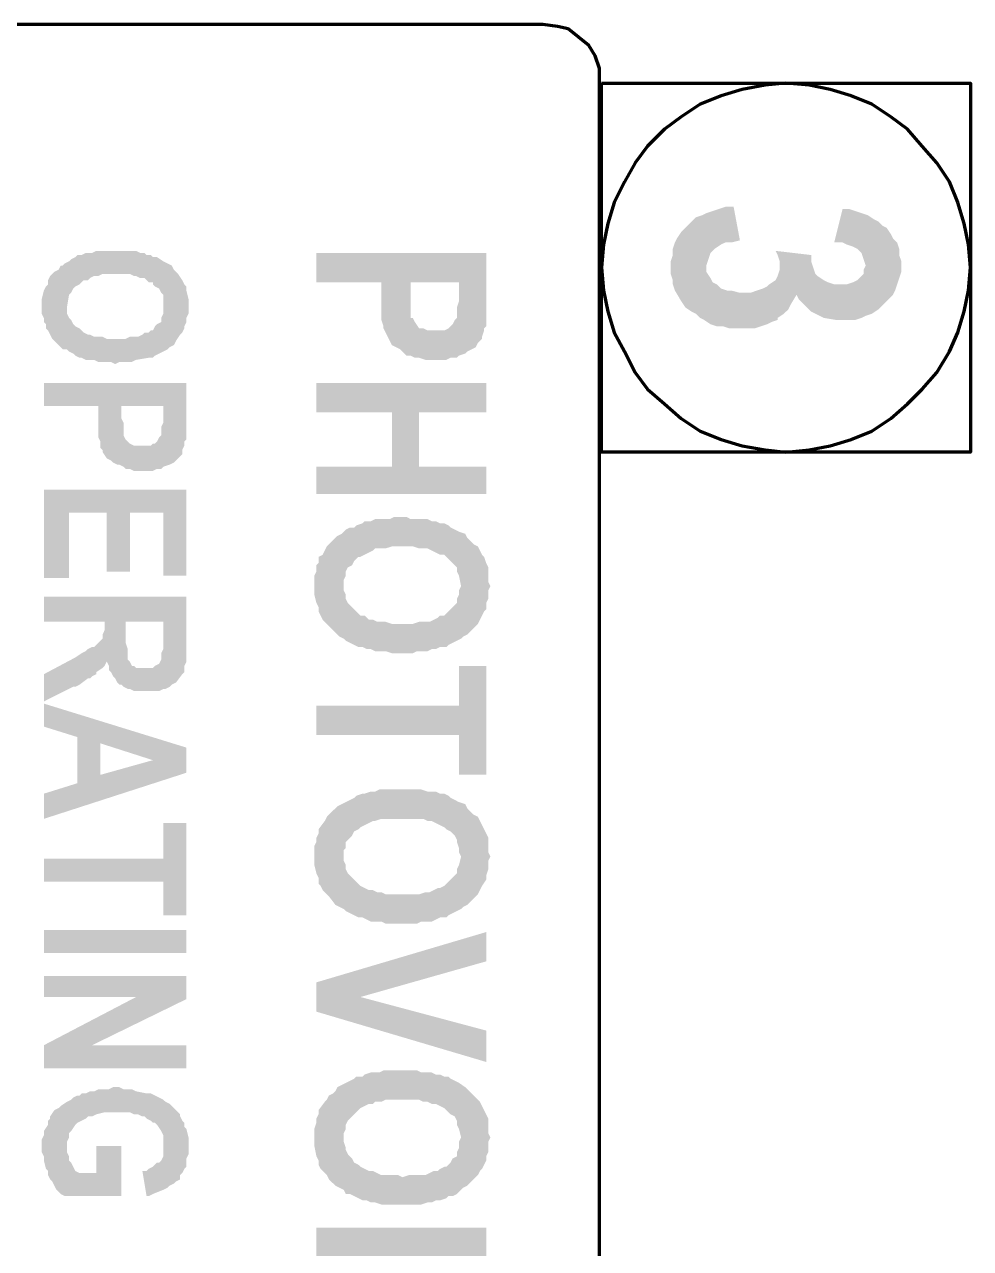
# Model space of a CAD drawing. Header units: inches. Extents: x -186 to 186, y -282 to 282.
# Drawn here: x -118.97 to -102.26, y -182.41 to -160.78 of the extents above; entities that cross this region are included whole.
import ezdxf

# ---------------------------------------------------------------- set-up
doc = ezdxf.new("R2010")
doc.units = ezdxf.units.IN
doc.header["$MEASUREMENT"] = 0
doc.layers.add('H', color=7, linetype='CONTINUOUS', lineweight=100)
doc.layers.add('P', color=250, linetype='CONTINUOUS', lineweight=100)

msp = doc.modelspace()

# ---------------------------------------------------------------- hatches: boundary and pattern name
at = {"layer": 'H', "linetype": 'Continuous'}
for points in [[(-106.333, -164.593), (-106.444, -164), (-106.481, -164), (-106.593, -164), (-106.704, -164.037), (-106.815, -164.074), (-106.926, -164.111), (-107, -164.148), (-107.111, -164.185), (-107.185, -164.259), (-107.296, -164.37), (-107.37, -164.444), (-107.444, -164.556), (-107.481, -164.63), (-107.519, -164.741), (-107.519, -164.852), (-107.556, -164.963), (-107.556, -165.185), (-107.519, -165.296), (-107.519, -165.37), (-107.481, -165.481), (-107.37, -165.667), (-107.296, -165.778), (-107.185, -165.852), (-107.111, -165.889), (-107.037, -165.963), (-106.963, -166), (-106.926, -165.037), (-106.889, -164.926), (-106.852, -164.815), (-106.778, -164.741), (-106.667, -164.667), (-106.593, -164.63), (-106.481, -164.63)], [(-103.481, -165.037), (-103.481, -164.963), (-103.519, -164.852), (-103.519, -164.741), (-103.556, -164.63), (-103.63, -164.556), (-103.667, -164.481), (-103.741, -164.37), (-103.815, -164.333), (-103.889, -164.259), (-103.963, -164.222), (-104.074, -164.148), (-104.185, -164.111), (-104.296, -164.074), (-104.407, -164.037), (-104.519, -164.037), (-104.667, -164.63), (-104.519, -164.63), (-104.444, -164.667), (-104.333, -164.704), (-104.259, -164.741), (-104.185, -164.815), (-104.148, -164.926), (-104.111, -165.037), (-104.111, -165.926), (-104, -165.889), (-103.889, -165.815), (-103.815, -165.741), (-103.778, -165.704), (-103.704, -165.63), (-103.63, -165.556), (-103.593, -165.481), (-103.556, -165.37), (-103.519, -165.259), (-103.481, -165.148)], [(-116.074, -165.778), (-116.074, -165.704), (-116.074, -165.63), (-116.111, -165.481), (-116.111, -165.407), (-116.148, -165.37), (-116.185, -165.296), (-116.259, -165.185), (-116.296, -165.148), (-116.333, -165.111), (-116.37, -165.037), (-116.444, -165), (-116.519, -164.963), (-116.63, -164.889), (-116.704, -164.889), (-116.741, -164.852), (-116.815, -164.852), (-116.852, -164.815), (-116.926, -164.815), (-117, -164.778), (-117.074, -164.778), (-117.148, -164.778), (-117.222, -164.778), (-117.296, -164.778), (-117.481, -164.778), (-117.556, -164.778), (-117.63, -164.778), (-117.704, -164.778), (-117.778, -164.815), (-117.815, -164.815), (-117.889, -164.815), (-117.963, -164.852), (-118.037, -164.852), (-118.074, -164.889), (-118.148, -164.926), (-118.185, -164.963), (-118.259, -165), (-118.296, -165.037), (-118.333, -165.037), (-118.37, -165.111), (-118.444, -165.148), (-118.481, -165.185), (-118.519, -165.222), (-118.556, -165.296), (-118.556, -165.37), (-118.593, -165.407), (-118.63, -165.481), (-118.667, -165.63), (-118.667, -165.889), (-118.63, -165.963), (-118.63, -166.037), (-118.593, -166.074), (-118.593, -166.148), (-118.556, -166.185), (-118.519, -166.259), (-118.481, -166.333), (-118.444, -166.37), (-118.407, -166.407), (-118.333, -166.481), (-118.296, -166.519), (-118.222, -166.519), (-118.222, -165.778), (-118.185, -165.556), (-118.148, -165.519), (-118.111, -165.444), (-118.074, -165.407), (-118, -165.37), (-117.963, -165.333), (-117.926, -165.296), (-117.852, -165.296), (-117.815, -165.259), (-117.741, -165.222), (-117.667, -165.222), (-117.593, -165.185), (-117.519, -165.185), (-117.444, -165.185), (-117.296, -165.185), (-117.185, -165.185), (-117.111, -165.185), (-117.037, -165.222), (-117, -165.222), (-116.926, -165.259), (-116.852, -165.259), (-116.815, -165.296), (-116.778, -165.333), (-116.704, -165.333), (-116.704, -165.37), (-116.667, -165.407), (-116.593, -165.444), (-116.556, -165.519), (-116.519, -165.556), (-116.519, -165.704), (-116.519, -165.778), (-116.444, -166.519), (-116.407, -166.481), (-116.333, -166.444), (-116.296, -166.37), (-116.222, -166.259), (-116.185, -166.222), (-116.148, -166.148), (-116.148, -166.111), (-116.111, -166.037), (-116.111, -165.963), (-116.074, -165.889), (-116.074, -165.815)], [(-110.815, -165.63), (-110.815, -164.815), (-113.815, -164.815), (-113.815, -165.333), (-112.667, -165.333), (-112.667, -165.815), (-112.667, -165.926), (-112.667, -166), (-112.63, -166.111), (-112.63, -166.148), (-112.593, -166.222), (-112.556, -166.296), (-112.519, -166.37), (-112.481, -166.444), (-112.407, -166.481), (-112.333, -166.519), (-112.259, -166.593), (-112.222, -166.63), (-112.148, -165.333), (-111.296, -165.333), (-111.296, -165.556), (-111.296, -166.63), (-111.185, -166.593), (-111.148, -166.556), (-111.074, -166.519), (-111, -166.481), (-110.963, -166.407), (-110.889, -166.333), (-110.889, -166.296), (-110.852, -166.185), (-110.852, -166.148), (-110.815, -166.111), (-110.815, -166.037), (-110.815, -165.963), (-110.815, -165.852), (-110.815, -165.741)], [(-104.111, -165.926), (-104.111, -165.037), (-104.148, -165.111), (-104.148, -165.185), (-104.259, -165.296), (-104.333, -165.333), (-104.444, -165.37), (-104.556, -165.37), (-104.667, -165.37), (-104.778, -165.333), (-104.852, -165.296), (-104.963, -165.222), (-105, -165.185), (-105.037, -165.074), (-105.074, -164.963), (-105.074, -164.852), (-105.704, -164.778), (-105.667, -164.852), (-105.63, -164.963), (-105.63, -165.074), (-105.556, -165.889), (-105.481, -165.815), (-105.444, -165.741), (-105.333, -165.556), (-105.296, -165.63), (-105.222, -165.704), (-105.148, -165.778), (-105.074, -165.852), (-105, -165.889), (-104.926, -165.926), (-104.852, -165.963), (-104.63, -166), (-104.407, -166), (-104.296, -166), (-104.185, -165.963)], [(-105.556, -165.889), (-105.63, -165.074), (-105.63, -165.111), (-105.667, -165.222), (-105.704, -165.296), (-105.815, -165.37), (-105.852, -165.407), (-105.926, -165.444), (-106.037, -165.481), (-106.148, -165.519), (-106.259, -165.519), (-106.333, -165.519), (-106.481, -165.481), (-106.556, -165.481), (-106.667, -165.444), (-106.741, -165.37), (-106.815, -165.333), (-106.852, -165.259), (-106.926, -165.148), (-106.926, -165.037), (-106.963, -166), (-106.852, -166.074), (-106.741, -166.111), (-106.63, -166.111), (-106.519, -166.148), (-106.407, -166.148), (-106.185, -166.148), (-106.074, -166.148), (-105.963, -166.111), (-105.852, -166.074), (-105.778, -166.037), (-105.667, -166), (-105.667, -165.963)], [(-111.296, -166.63), (-111.296, -165.556), (-111.296, -165.667), (-111.333, -165.778), (-111.333, -165.852), (-111.333, -165.926), (-111.333, -165.963), (-111.37, -166), (-111.407, -166.074), (-111.481, -166.148), (-111.556, -166.185), (-111.63, -166.185), (-111.741, -166.185), (-111.852, -166.185), (-111.926, -166.148), (-112, -166.148), (-112.074, -166.037), (-112.111, -165.963), (-112.148, -165.963), (-112.148, -165.889), (-112.148, -165.815), (-112.148, -165.333), (-112.222, -166.63), (-112.148, -166.63), (-112.074, -166.667), (-112, -166.667), (-111.889, -166.704), (-111.815, -166.704), (-111.593, -166.704), (-111.519, -166.704), (-111.444, -166.667), (-111.333, -166.667)], [(-116.444, -166.519), (-116.519, -165.778), (-116.519, -165.852), (-116.519, -165.889), (-116.556, -165.963), (-116.556, -166.037), (-116.63, -166.074), (-116.667, -166.111), (-116.704, -166.185), (-116.741, -166.185), (-116.778, -166.222), (-116.852, -166.222), (-116.889, -166.259), (-116.963, -166.296), (-117.037, -166.296), (-117.111, -166.296), (-117.185, -166.333), (-117.259, -166.333), (-117.333, -166.333), (-117.444, -166.333), (-117.519, -166.333), (-117.593, -166.296), (-117.667, -166.296), (-117.741, -166.296), (-117.815, -166.259), (-117.852, -166.259), (-117.926, -166.222), (-117.963, -166.185), (-118, -166.148), (-118.074, -166.111), (-118.111, -166.074), (-118.148, -166), (-118.185, -165.963), (-118.222, -165.889), (-118.222, -165.815), (-118.222, -165.778), (-118.222, -166.519), (-118.185, -166.556), (-118.111, -166.593), (-118.074, -166.63), (-118, -166.667), (-117.963, -166.667), (-117.889, -166.704), (-117.741, -166.704), (-117.667, -166.741), (-117.593, -166.741), (-117.444, -166.741), (-117.37, -166.778), (-117.296, -166.741), (-117.148, -166.741), (-117.074, -166.741), (-117, -166.704), (-116.778, -166.667), (-116.704, -166.667), (-116.667, -166.63), (-116.519, -166.556)], [(-116.111, -167.741), (-116.111, -167.111), (-118.63, -167.111), (-118.63, -167.519), (-117.667, -167.519), (-117.667, -168), (-117.667, -168.074), (-117.63, -168.148), (-117.63, -168.222), (-117.63, -168.259), (-117.593, -168.296), (-117.593, -168.333), (-117.519, -168.444), (-117.444, -168.481), (-117.407, -168.519), (-117.333, -168.556), (-117.296, -168.556), (-117.259, -167.519), (-116.519, -167.519), (-116.519, -167.704), (-116.519, -168.593), (-116.407, -168.556), (-116.333, -168.519), (-116.296, -168.481), (-116.222, -168.407), (-116.185, -168.37), (-116.185, -168.296), (-116.148, -168.222), (-116.148, -168.185), (-116.148, -168.148), (-116.111, -168.111), (-116.111, -167.852)], [(-110.815, -167.63), (-110.815, -167.111), (-113.815, -167.111), (-113.815, -167.63), (-112.481, -167.63), (-112.481, -168.593), (-112, -167.63)], [(-116.519, -168.593), (-116.519, -167.704), (-116.519, -167.815), (-116.556, -167.889), (-116.556, -167.963), (-116.556, -168), (-116.556, -168.037), (-116.593, -168.074), (-116.63, -168.148), (-116.667, -168.185), (-116.704, -168.185), (-116.741, -168.222), (-116.815, -168.222), (-116.963, -168.222), (-117.037, -168.222), (-117.111, -168.185), (-117.148, -168.148), (-117.185, -168.111), (-117.222, -168.037), (-117.222, -167.963), (-117.222, -167.889), (-117.222, -167.815), (-117.259, -167.741), (-117.259, -167.519), (-117.296, -168.556), (-117.222, -168.593), (-117.185, -168.63), (-117.111, -168.63), (-117.037, -168.667), (-116.704, -168.667), (-116.63, -168.63), (-116.556, -168.63)], [(-110.815, -169.074), (-110.815, -168.593), (-112, -168.593), (-112, -167.63), (-112.481, -168.593), (-113.815, -168.593), (-113.815, -169.074)], [(-116.111, -170.519), (-116.111, -169), (-118.63, -169), (-118.63, -170.556), (-118.185, -170.556), (-118.185, -169.407), (-117.519, -169.407), (-117.519, -170.444), (-117.111, -170.444), (-117.111, -169.407), (-116.519, -169.407), (-116.519, -170.519)], [(-110.741, -170.704), (-110.778, -170.63), (-110.778, -170.519), (-110.778, -170.444), (-110.778, -170.37), (-110.815, -170.296), (-110.852, -170.185), (-110.889, -170.148), (-110.926, -170.074), (-110.963, -170), (-111.037, -169.963), (-111.148, -169.852), (-111.185, -169.778), (-111.296, -169.741), (-111.37, -169.704), (-111.444, -169.667), (-111.481, -169.63), (-111.556, -169.593), (-111.63, -169.593), (-111.704, -169.556), (-111.778, -169.556), (-111.852, -169.519), (-111.963, -169.519), (-112.037, -169.519), (-112.148, -169.519), (-112.222, -169.481), (-112.444, -169.481), (-112.519, -169.519), (-112.63, -169.519), (-112.704, -169.519), (-112.778, -169.519), (-112.852, -169.556), (-112.963, -169.556), (-113, -169.593), (-113.111, -169.63), (-113.148, -169.667), (-113.222, -169.667), (-113.296, -169.704), (-113.37, -169.778), (-113.444, -169.815), (-113.481, -169.852), (-113.519, -169.889), (-113.593, -169.963), (-113.63, -170), (-113.667, -170.074), (-113.704, -170.148), (-113.778, -170.185), (-113.778, -170.296), (-113.815, -170.333), (-113.815, -170.444), (-113.852, -170.519), (-113.852, -170.593), (-113.852, -170.741), (-113.852, -170.852), (-113.815, -171), (-113.778, -171.074), (-113.778, -171.148), (-113.741, -171.222), (-113.704, -171.296), (-113.63, -171.37), (-113.593, -171.407), (-113.519, -171.481), (-113.481, -171.519), (-113.407, -171.593), (-113.333, -171.63), (-113.333, -170.704), (-113.333, -170.593), (-113.296, -170.519), (-113.296, -170.444), (-113.259, -170.37), (-113.185, -170.333), (-113.148, -170.259), (-113.074, -170.185), (-113.037, -170.185), (-112.963, -170.148), (-112.889, -170.111), (-112.815, -170.074), (-112.778, -170.037), (-112.667, -170.037), (-112.593, -170.037), (-112.481, -170), (-112.111, -170), (-112, -170.037), (-111.926, -170.037), (-111.852, -170.037), (-111.778, -170.074), (-111.704, -170.111), (-111.63, -170.148), (-111.556, -170.148), (-111.519, -170.185), (-111.444, -170.259), (-111.37, -170.333), (-111.333, -170.37), (-111.333, -170.444), (-111.296, -170.519), (-111.259, -170.704), (-111.222, -171.593), (-111.148, -171.556), (-111.074, -171.481), (-111.037, -171.444), (-110.963, -171.37), (-110.926, -171.296), (-110.889, -171.222), (-110.852, -171.148), (-110.815, -171.111), (-110.815, -171), (-110.778, -170.926), (-110.778, -170.852), (-110.778, -170.778)], [(-111.222, -171.593), (-111.259, -170.704), (-111.296, -170.778), (-111.296, -170.852), (-111.333, -170.926), (-111.333, -171), (-111.407, -171.074), (-111.444, -171.111), (-111.519, -171.185), (-111.556, -171.222), (-111.63, -171.222), (-111.667, -171.259), (-111.741, -171.296), (-111.815, -171.333), (-111.889, -171.333), (-112, -171.333), (-112.111, -171.37), (-112.185, -171.37), (-112.296, -171.37), (-112.37, -171.37), (-112.481, -171.37), (-112.593, -171.333), (-112.667, -171.333), (-112.741, -171.333), (-112.815, -171.296), (-112.889, -171.296), (-112.963, -171.222), (-113.037, -171.222), (-113.074, -171.185), (-113.148, -171.111), (-113.259, -171), (-113.296, -170.926), (-113.296, -170.852), (-113.333, -170.778), (-113.333, -170.704), (-113.333, -171.63), (-113.296, -171.667), (-113.222, -171.704), (-113.148, -171.741), (-113.074, -171.778), (-113, -171.778), (-112.926, -171.815), (-112.852, -171.815), (-112.778, -171.852), (-112.667, -171.852), (-112.593, -171.852), (-112.481, -171.889), (-112.111, -171.889), (-112.037, -171.852), (-111.963, -171.852), (-111.852, -171.852), (-111.778, -171.815), (-111.704, -171.815), (-111.63, -171.778), (-111.519, -171.778), (-111.481, -171.741), (-111.407, -171.704), (-111.333, -171.667), (-111.259, -171.63)], [(-116.111, -171.778), (-116.111, -170.889), (-118.63, -170.889), (-118.63, -171.333), (-117.556, -171.333), (-117.556, -171.407), (-117.556, -172.111), (-117.519, -172.037), (-117.481, -172.111), (-117.481, -172.185), (-117.444, -172.222), (-117.407, -172.296), (-117.37, -172.333), (-117.333, -172.407), (-117.296, -172.444), (-117.259, -172.444), (-117.222, -172.481), (-117.185, -171.333), (-116.519, -171.333), (-116.519, -172.519), (-116.481, -172.519), (-116.407, -172.481), (-116.37, -172.444), (-116.296, -172.407), (-116.185, -172.259), (-116.148, -172.222), (-116.148, -172.148), (-116.148, -172.111), (-116.111, -172.037), (-116.111, -171.852)], [(-117.556, -172.111), (-117.556, -171.407), (-117.556, -171.481), (-117.593, -171.556), (-117.593, -171.63), (-117.63, -171.667), (-117.704, -171.741), (-117.741, -171.778), (-117.778, -171.778), (-117.852, -171.815), (-117.889, -171.852), (-117.963, -171.889), (-118.074, -171.963), (-118.63, -172.259), (-118.63, -172.741), (-118.111, -172.481), (-118.074, -172.481), (-118, -172.444), (-117.852, -172.333), (-117.815, -172.333), (-117.778, -172.296), (-117.704, -172.259), (-117.704, -172.222), (-117.593, -172.148)], [(-116.519, -172.519), (-116.519, -171.63), (-116.519, -171.815), (-116.556, -171.889), (-116.556, -171.963), (-116.556, -172), (-116.593, -172.074), (-116.667, -172.111), (-116.704, -172.148), (-116.778, -172.148), (-116.852, -172.148), (-117, -172.148), (-117.037, -172.111), (-117.074, -172.111), (-117.111, -172.037), (-117.148, -172), (-117.148, -171.963), (-117.148, -171.926), (-117.148, -171.815), (-117.185, -171.704), (-117.185, -171.333), (-117.222, -172.481), (-117.148, -172.519), (-117.111, -172.519), (-117.037, -172.556), (-116.963, -172.556), (-116.667, -172.556), (-116.593, -172.556)], [(-110.815, -174.037), (-110.815, -172.111), (-111.296, -172.111), (-111.296, -172.815), (-113.815, -172.815), (-113.815, -173.333), (-111.296, -173.333), (-111.296, -174.037)], [(-116.111, -174), (-116.111, -173.556), (-118.63, -172.778), (-118.63, -173.185), (-118.037, -173.37), (-118.037, -174.185), (-117.63, -173.481), (-116.704, -173.778)], [(-116.111, -174), (-116.704, -173.778), (-117.63, -174.037), (-117.63, -173.481), (-118.037, -174.185), (-118.63, -174.37), (-118.63, -174.815)], [(-110.741, -175.481), (-110.778, -175.407), (-110.778, -175.296), (-110.778, -175.148), (-110.815, -175.074), (-110.852, -175), (-110.926, -174.852), (-110.963, -174.778), (-111.037, -174.741), (-111.148, -174.63), (-111.185, -174.556), (-111.296, -174.519), (-111.37, -174.481), (-111.444, -174.444), (-111.481, -174.407), (-111.556, -174.37), (-111.63, -174.37), (-111.704, -174.333), (-111.778, -174.333), (-111.852, -174.333), (-111.963, -174.296), (-112.037, -174.296), (-112.148, -174.296), (-112.222, -174.296), (-112.444, -174.296), (-112.519, -174.296), (-112.63, -174.296), (-112.704, -174.296), (-112.778, -174.333), (-112.852, -174.333), (-112.963, -174.37), (-113, -174.37), (-113.111, -174.407), (-113.148, -174.444), (-113.222, -174.481), (-113.296, -174.519), (-113.37, -174.556), (-113.444, -174.593), (-113.481, -174.63), (-113.519, -174.667), (-113.593, -174.741), (-113.63, -174.778), (-113.667, -174.852), (-113.778, -175), (-113.778, -175.074), (-113.815, -175.148), (-113.815, -175.222), (-113.852, -175.296), (-113.852, -175.37), (-113.852, -175.519), (-113.852, -175.63), (-113.815, -175.778), (-113.778, -175.852), (-113.778, -175.963), (-113.741, -176), (-113.704, -176.074), (-113.63, -176.148), (-113.593, -176.185), (-113.481, -176.333), (-113.407, -176.37), (-113.333, -176.407), (-113.333, -175.481), (-113.333, -175.37), (-113.296, -175.333), (-113.296, -175.222), (-113.259, -175.185), (-113.185, -175.111), (-113.148, -175.037), (-113.074, -175), (-113.037, -174.963), (-112.963, -174.926), (-112.889, -174.889), (-112.815, -174.852), (-112.778, -174.852), (-112.667, -174.815), (-112.593, -174.815), (-112.481, -174.815), (-112.111, -174.815), (-112, -174.815), (-111.926, -174.815), (-111.852, -174.852), (-111.778, -174.852), (-111.704, -174.889), (-111.63, -174.926), (-111.556, -174.963), (-111.519, -175), (-111.444, -175.037), (-111.37, -175.111), (-111.333, -175.185), (-111.333, -175.222), (-111.296, -175.333), (-111.296, -175.407), (-111.259, -175.481), (-111.222, -176.37), (-111.148, -176.333), (-111.074, -176.259), (-111.037, -176.222), (-110.963, -176.148), (-110.926, -176.074), (-110.889, -176), (-110.815, -175.889), (-110.815, -175.815), (-110.778, -175.704), (-110.778, -175.63), (-110.778, -175.556)], [(-116.111, -176.519), (-116.111, -174.889), (-116.519, -174.889), (-116.519, -175.519), (-118.63, -175.519), (-118.63, -175.926), (-116.519, -175.926), (-116.519, -176.519)], [(-111.222, -176.37), (-111.259, -175.481), (-111.296, -175.63), (-111.333, -175.704), (-111.333, -175.778), (-111.407, -175.852), (-111.444, -175.889), (-111.519, -175.963), (-111.556, -176), (-111.63, -176.037), (-111.667, -176.037), (-111.741, -176.074), (-111.815, -176.111), (-111.889, -176.111), (-112, -176.148), (-112.111, -176.148), (-112.185, -176.148), (-112.296, -176.148), (-112.37, -176.148), (-112.481, -176.148), (-112.593, -176.148), (-112.667, -176.111), (-112.741, -176.111), (-112.815, -176.074), (-112.889, -176.074), (-112.963, -176.037), (-113.037, -176), (-113.074, -175.963), (-113.148, -175.889), (-113.185, -175.852), (-113.259, -175.778), (-113.296, -175.704), (-113.296, -175.63), (-113.333, -175.556), (-113.333, -175.481), (-113.333, -176.407), (-113.296, -176.444), (-113.222, -176.481), (-113.148, -176.519), (-113.074, -176.556), (-113, -176.556), (-112.926, -176.593), (-112.852, -176.63), (-112.778, -176.63), (-112.667, -176.63), (-112.593, -176.667), (-112.481, -176.667), (-112.111, -176.667), (-112.037, -176.667), (-111.963, -176.63), (-111.852, -176.63), (-111.778, -176.63), (-111.704, -176.593), (-111.63, -176.556), (-111.519, -176.556), (-111.481, -176.519), (-111.407, -176.481), (-111.333, -176.444), (-111.259, -176.407)], [(-118.63, -177.185), (-116.111, -177.185), (-116.111, -176.778), (-118.63, -176.778)], [(-110.815, -177.333), (-110.815, -176.815), (-113.815, -177.704), (-113.037, -177.963)], [(-116.111, -178), (-116.111, -177.593), (-118.63, -177.593), (-118.63, -177.963), (-117, -177.963)], [(-110.815, -179.111), (-110.815, -178.556), (-113.037, -177.963), (-113.815, -177.704), (-113.815, -178.222)], [(-116.111, -178), (-117, -177.963), (-118.63, -178.815), (-117.778, -178.815)], [(-116.111, -179.222), (-116.111, -178.815), (-117.778, -178.815), (-118.63, -178.815), (-118.63, -179.222)], [(-110.741, -180.444), (-110.778, -180.37), (-110.778, -180.296), (-110.778, -180.185), (-110.778, -180.111), (-110.815, -180.037), (-110.852, -179.963), (-110.926, -179.815), (-110.963, -179.778), (-111.037, -179.704), (-111.148, -179.593), (-111.185, -179.556), (-111.296, -179.481), (-111.37, -179.444), (-111.444, -179.407), (-111.481, -179.37), (-111.556, -179.37), (-111.63, -179.333), (-111.704, -179.333), (-111.778, -179.296), (-111.852, -179.296), (-111.963, -179.296), (-112.037, -179.259), (-112.148, -179.259), (-112.222, -179.259), (-112.444, -179.259), (-112.519, -179.259), (-112.63, -179.259), (-112.704, -179.296), (-112.778, -179.296), (-112.852, -179.296), (-112.963, -179.333), (-113, -179.37), (-113.111, -179.37), (-113.148, -179.407), (-113.222, -179.444), (-113.296, -179.481), (-113.37, -179.519), (-113.444, -179.556), (-113.481, -179.63), (-113.519, -179.667), (-113.593, -179.704), (-113.63, -179.778), (-113.667, -179.815), (-113.778, -179.963), (-113.778, -180.037), (-113.815, -180.111), (-113.815, -180.185), (-113.852, -180.296), (-113.852, -180.37), (-113.852, -180.519), (-113.852, -180.593), (-113.815, -180.778), (-113.778, -180.852), (-113.778, -180.926), (-113.741, -181), (-113.704, -181.037), (-113.63, -181.111), (-113.593, -181.185), (-113.481, -181.296), (-113.407, -181.333), (-113.333, -181.37), (-113.333, -180.444), (-113.333, -180.37), (-113.296, -180.296), (-113.296, -180.222), (-113.259, -180.148), (-113.185, -180.074), (-113.148, -180.037), (-113.074, -179.963), (-113.037, -179.926), (-112.963, -179.889), (-112.889, -179.852), (-112.815, -179.852), (-112.778, -179.815), (-112.667, -179.815), (-112.593, -179.778), (-112.481, -179.778), (-112.111, -179.778), (-112, -179.778), (-111.926, -179.815), (-111.852, -179.815), (-111.778, -179.852), (-111.704, -179.852), (-111.63, -179.889), (-111.556, -179.926), (-111.519, -179.963), (-111.444, -180.037), (-111.37, -180.074), (-111.333, -180.148), (-111.333, -180.222), (-111.296, -180.296), (-111.259, -180.444), (-111.222, -181.333), (-111.148, -181.296), (-111.074, -181.222), (-111.037, -181.185), (-110.963, -181.111), (-110.926, -181.037), (-110.889, -181), (-110.815, -180.852), (-110.815, -180.778), (-110.778, -180.704), (-110.778, -180.63), (-110.778, -180.519)], [(-116.481, -179.815), (-116.519, -179.778), (-116.593, -179.741), (-116.667, -179.704), (-116.741, -179.667), (-116.815, -179.667), (-117, -179.63), (-117.074, -179.593), (-117.148, -179.593), (-117.222, -179.593), (-117.296, -179.556), (-117.407, -179.556), (-117.481, -179.593), (-117.63, -179.593), (-117.667, -179.593), (-117.741, -179.63), (-117.815, -179.63), (-117.889, -179.667), (-117.963, -179.667), (-118, -179.704), (-118.037, -179.704), (-118.111, -179.741), (-118.148, -179.778), (-118.222, -179.815), (-118.222, -180.593), (-118.222, -180.519), (-118.185, -180.444), (-118.185, -180.37), (-118.148, -180.333), (-118.074, -180.222), (-118.037, -180.185), (-117.963, -180.148), (-117.889, -180.111), (-117.852, -180.074), (-117.778, -180.074), (-117.704, -180.037), (-117.556, -180), (-117.481, -180), (-117.407, -180), (-117.259, -180), (-117.185, -180), (-117.111, -180), (-117.037, -180.037), (-116.963, -180.037), (-116.889, -180.074), (-116.852, -180.074), (-116.815, -180.111), (-116.741, -180.148), (-116.704, -180.185), (-116.667, -180.185), (-116.63, -180.222), (-116.556, -180.333), (-116.519, -180.407), (-116.519, -180.481), (-116.519, -180.519), (-116.519, -180.593)], [(-117.259, -181.481), (-117.259, -180.593), (-117.704, -180.593), (-117.704, -181.074), (-118, -181.074), (-118.074, -181.037), (-118.111, -180.963), (-118.148, -180.889), (-118.185, -180.852), (-118.185, -180.778), (-118.222, -180.704), (-118.222, -180.667), (-118.222, -179.815), (-118.333, -179.889), (-118.37, -179.926), (-118.444, -179.963), (-118.519, -180.074), (-118.519, -180.111), (-118.556, -180.148), (-118.556, -180.222), (-118.63, -180.333), (-118.63, -180.407), (-118.667, -180.481), (-118.667, -180.704), (-118.63, -180.778), (-118.63, -180.852), (-118.593, -181), (-118.556, -181.037), (-118.556, -181.111), (-118.519, -181.185), (-118.481, -181.222), (-118.444, -181.296), (-118.407, -181.37), (-118.37, -181.407), (-118.333, -181.444), (-118.259, -181.481)], [(-116.074, -180.593), (-116.074, -180.519), (-116.074, -180.444), (-116.111, -180.296), (-116.148, -180.259), (-116.148, -180.185), (-116.185, -180.148), (-116.222, -180.074), (-116.222, -180.037), (-116.259, -180), (-116.37, -179.889), (-116.407, -179.852), (-116.481, -179.815), (-116.519, -180.593), (-116.519, -180.63), (-116.519, -180.778), (-116.556, -180.852), (-116.593, -180.889), (-116.63, -180.889), (-116.667, -180.926), (-116.704, -180.963), (-116.778, -181), (-116.815, -181.037), (-116.889, -181.037), (-116.815, -181.481), (-116.778, -181.481), (-116.704, -181.444), (-116.519, -181.37), (-116.444, -181.333), (-116.407, -181.296), (-116.333, -181.259), (-116.296, -181.222), (-116.222, -181.185), (-116.222, -181.111), (-116.185, -181.074), (-116.148, -181), (-116.111, -180.963), (-116.111, -180.815), (-116.074, -180.741), (-116.074, -180.667)], [(-111.222, -181.333), (-111.259, -180.444), (-111.296, -180.519), (-111.296, -180.63), (-111.333, -180.704), (-111.333, -180.778), (-111.407, -180.815), (-111.444, -180.889), (-111.519, -180.963), (-111.556, -180.963), (-111.63, -181), (-111.667, -181.037), (-111.741, -181.037), (-111.815, -181.074), (-111.889, -181.111), (-112, -181.111), (-112.111, -181.111), (-112.185, -181.111), (-112.296, -181.148), (-112.37, -181.111), (-112.481, -181.111), (-112.593, -181.111), (-112.667, -181.111), (-112.741, -181.074), (-112.815, -181.037), (-112.889, -181.037), (-112.963, -181), (-113.037, -180.963), (-113.074, -180.926), (-113.148, -180.889), (-113.185, -180.815), (-113.259, -180.741), (-113.296, -180.667), (-113.296, -180.63), (-113.333, -180.519), (-113.333, -180.444), (-113.333, -181.37), (-113.296, -181.444), (-113.222, -181.444), (-113.148, -181.481), (-113.074, -181.519), (-113, -181.556), (-112.926, -181.556), (-112.852, -181.593), (-112.778, -181.593), (-112.667, -181.63), (-112.593, -181.63), (-112.481, -181.63), (-112.111, -181.63), (-112.037, -181.63), (-111.963, -181.63), (-111.852, -181.593), (-111.778, -181.593), (-111.704, -181.556), (-111.63, -181.556), (-111.519, -181.519), (-111.481, -181.481), (-111.407, -181.481), (-111.333, -181.444), (-111.259, -181.37)], [(-110.815, -182.556), (-110.815, -182.037), (-113.815, -182.037), (-113.815, -183.778), (-113.296, -183.778), (-113.296, -182.556)]]:
    msp.add_hatch(color=0, dxfattribs=at).paths.add_polyline_path(points)

# ---------------------------------------------------------------- linework, layer by layer
at = {"layer": 'P', "color": 0, "linetype": 'Continuous'}
for points in [[(-108.815, -223.778), (-108.815, -161.778), (-108.815, -161.556), (-108.889, -161.333), (-109, -161.148), (-109.185, -161), (-109.37, -160.852), (-109.556, -160.815), (-109.815, -160.778), (-131.815, -160.778), (-132, -160.815), (-132.222, -160.852), (-132.407, -161), (-132.556, -161.148), (-132.704, -161.333), (-132.778, -161.556), (-132.815, -161.778), (-132.815, -223.778)], [(-105.519, -168.333), (-105.111, -168.296), (-104.741, -168.222), (-104.37, -168.111), (-104, -167.963), (-103.667, -167.741), (-103.37, -167.481), (-103.111, -167.222), (-102.852, -166.926), (-102.63, -166.556), (-102.481, -166.222), (-102.37, -165.852), (-102.296, -165.481), (-102.259, -165.074), (-102.296, -164.667), (-102.37, -164.296), (-102.481, -163.926), (-102.63, -163.556), (-102.852, -163.222), (-103.111, -162.926), (-103.37, -162.63), (-103.667, -162.407), (-104, -162.185), (-104.37, -162.037), (-104.741, -161.926), (-105.111, -161.852), (-105.519, -161.815), (-105.889, -161.852), (-106.296, -161.926), (-106.667, -162.037), (-107.037, -162.185), (-107.37, -162.407), (-107.667, -162.63), (-107.963, -162.926), (-108.185, -163.222), (-108.37, -163.556), (-108.556, -163.926), (-108.667, -164.296), (-108.741, -164.667), (-108.778, -165.074), (-108.741, -165.481), (-108.667, -165.852), (-108.556, -166.222), (-108.37, -166.556), (-108.185, -166.926), (-107.963, -167.222), (-107.667, -167.481), (-107.37, -167.741), (-107.037, -167.963), (-106.667, -168.111), (-106.296, -168.222), (-105.889, -168.296), (-105.519, -168.333)], [(-108.778, -161.815), (-102.259, -161.815), (-102.259, -168.333), (-108.778, -168.333), (-108.778, -161.815)]]:
    msp.add_lwpolyline(points, dxfattribs=at)

doc.saveas('drawing.dxf')
